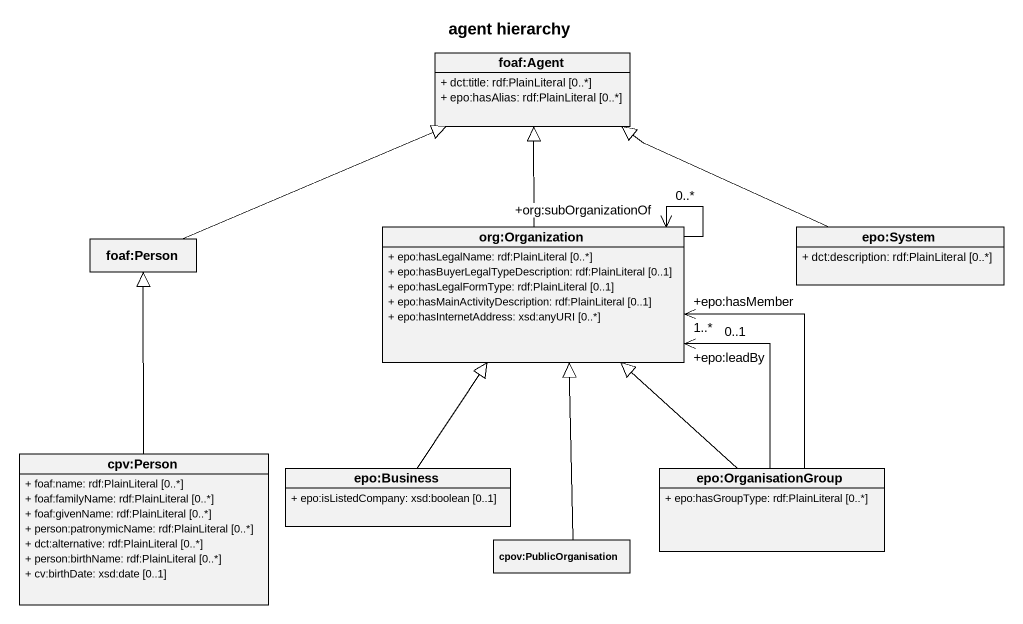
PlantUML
@startuml
title agent hierarchy
hide circle
hide empty members
skinparam classAttributeIconSize 0
class "foaf:Agent" as foaf_Agent {
  + dct:title: rdf:PlainLiteral [0..*]
  + epo:hasAlias: rdf:PlainLiteral [0..*]
}
class "org:Organization" as org_Organization {
  + epo:hasLegalName: rdf:PlainLiteral [0..*]
  + epo:hasBuyerLegalTypeDescription: rdf:PlainLiteral [0..1]
  + epo:hasLegalFormType: rdf:PlainLiteral [0..1]
  + epo:hasMainActivityDescription: rdf:PlainLiteral [0..1]
  + epo:hasInternetAddress: xsd:anyURI [0..*]
}
class "epo:System" as epo_System {
  + dct:description: rdf:PlainLiteral [0..*]
}
class "foaf:Person" as foaf_Person
class "cpv:Person" as cpv_Person {
  + foaf:name: rdf:PlainLiteral [0..*]
  + foaf:familyName: rdf:PlainLiteral [0..*]
  + foaf:givenName: rdf:PlainLiteral [0..*]
  + person:patronymicName: rdf:PlainLiteral [0..*]
  + dct:alternative: rdf:PlainLiteral [0..*]
  + person:birthName: rdf:PlainLiteral [0..*]
  + cv:birthDate: xsd:date [0..1]
}
class "epo:Business" as epo_Business {
  + epo:isListedCompany: xsd:boolean [0..1]
}
class "epo:OrganisationGroup" as epo_OrganisationGroup {
  + epo:hasGroupType: rdf:PlainLiteral [0..*]
}
class "cpov:PublicOrganisation" as cpov_PublicOrganisation
org_Organization -up-|> foaf_Agent
org_Organization --> "+org:subOrganizationOf\n0..*" org_Organization
epo_System -left-|> foaf_Agent
foaf_Person -right-|> foaf_Agent
cpv_Person -up-|> foaf_Person
epo_Business -up-|> org_Organization
epo_OrganisationGroup -up-> "+epo:hasMember\n1..*" org_Organization
epo_OrganisationGroup -up-|> org_Organization
epo_OrganisationGroup -up-> "+epo:leadBy\n0..1" org_Organization
cpov_PublicOrganisation -up-|> org_Organization
@enduml
